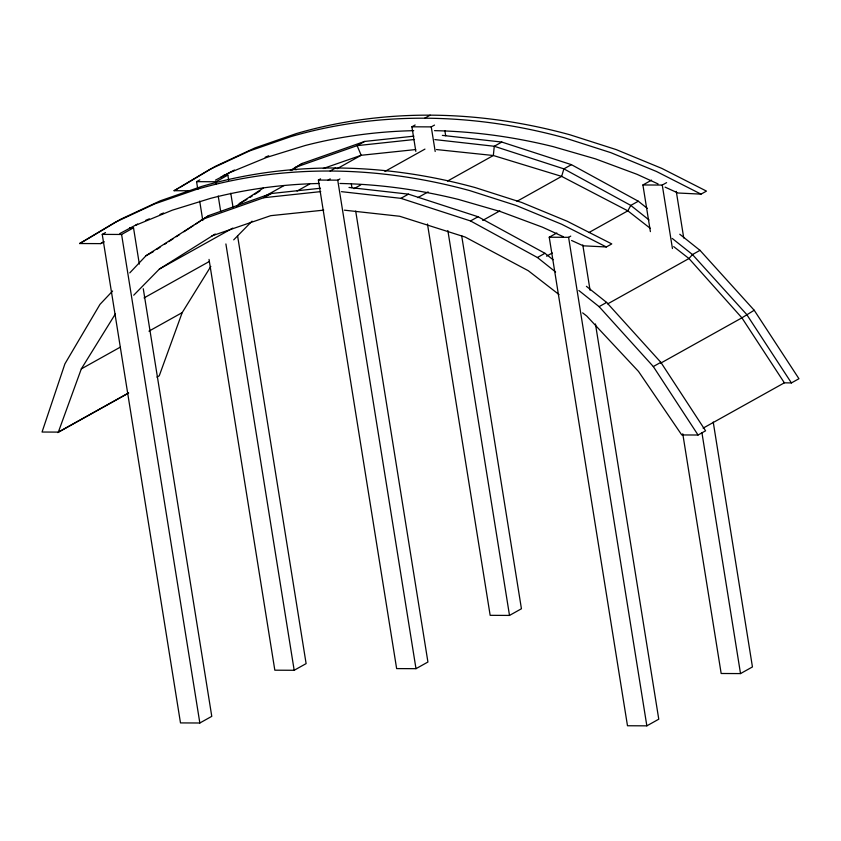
<?xml version="1.0" encoding="UTF-8"?>
<svg xmlns="http://www.w3.org/2000/svg" width="841" height="841" viewBox="0 0 841 841"><rect width="100%" height="100%" fill="white"/><g stroke="black" fill="none" stroke-linecap="round" stroke-linejoin="round"><path stroke-width="1.26" d="M112.62 291.007L99.984 304.368L64.904 363.869L42.05 432.032L58.344 432.106L81.304 368.905L115.385 313.903M210.828 266.418L182.192 312.61L159.243 375.822L156.952 377.094M129.766 272.894L146.019 255.717L208.82 215.527L271.286 193.514L320.526 188.247M236.668 206.497L239.38 203.638L263.222 188.111M133.719 295.212L159.401 269.046L215.233 233.998M233.703 239.853L252.048 221.162M156.804 249.399L160.053 247.286M164.384 244.458L166.55 243.049M168.726 241.64L173.057 238.812M176.305 236.699L179.554 234.586M183.895 231.759L193.651 225.409M195.816 224L200.147 221.172M202.313 219.764L208.82 215.527M290.313 170.471L302.182 163.448L364.658 141.435L413.888 136.158M250.166 197.32L252.332 195.911M254.497 194.492L259.922 190.97M291.343 170.502L293.509 169.094M295.675 167.674L302.182 163.448M103.99 241.861L100.605 243.627L79.601 243.533L115.249 222.266L154.891 203.827L196.521 189.393A673.673 542.077 60.8 0 1 330.135 171.028A673.673 542.077 60.8 0 1 469.835 190.634L516.153 205.477L561.767 224.295L606.329 246.96L611.775 243.922L567.202 221.257L521.599 202.439L475.281 187.606A673.673 542.077 60.8 0 0 335.58 167.99A673.673 542.077 60.8 0 0 201.956 186.355L160.326 200.799L120.683 219.228L86.15 239.832M189.856 190.781L174.087 190.707L209.756 169.44L249.409 151.002L291.06 136.568A674.167 542.477 60.8 0 1 424.726 118.203A674.167 542.477 60.8 0 1 564.479 137.808L610.818 152.652L656.443 171.469L701.026 194.134L706.472 191.107L661.878 168.431L616.253 149.614L569.925 134.781A674.167 542.477 60.8 0 0 430.171 115.164A674.167 542.477 60.8 0 0 296.495 133.53L254.855 147.974L215.191 166.402L179.532 187.68M79.601 243.533L85.036 240.494M174.087 190.707L178.439 188.279M197.824 189.435L196.573 181.656L199.832 179.848M143.275 288.726L211.774 716.343L199.843 722.997L180.489 722.913L102.245 234.387L105.493 232.568M100.605 243.627L103.864 241.809M196.573 181.656L215.927 181.751L227.858 175.096L228.689 180.279M102.245 234.387L121.598 234.471L133.519 227.816L139.333 264.106M146.019 255.717L153.546 251.522M239.38 203.638L246.918 199.433M264.684 196.363L284.132 185.514M201.283 219.732L263.759 197.719L271.286 193.514M364.658 141.435L357.12 145.64L294.644 167.643L296.021 169.882M330.135 171.017L335.58 167.979M424.726 118.192L430.171 115.154M415.843 151.422L411.901 126.802L415.16 124.983M297.083 191.033L309.677 184.011M337.146 168.684L361.178 155.28L415.706 149.551M355.69 211.07L427.922 662.025L415.99 668.679L396.637 668.595L318.382 180.058L320.558 178.849M159.401 269.046L232.778 228.111M328.064 180.1L330.229 178.891M411.901 126.802L431.254 126.886L434.513 125.078M318.382 180.058L337.735 180.153L339.911 178.944M144.053 297.914L209.398 261.446M353.998 188.678L360.863 184.852M384.905 171.448L424.957 149.099M81.304 368.905L120.284 347.154M148.952 331.165L182.192 312.61M341.467 191.664L400.905 198.339L408.442 194.145L478.056 216.747L544.947 253.299L553.042 259.743M647.412 208.463L638.308 201.22L571.428 164.668L501.804 142.055L494.266 146.26L434.829 139.585M417.809 197.646L428.111 191.895M447.559 181.046L493.341 155.511L561.641 176.389L627.838 210.839L650.251 228.332M58.344 432.106L128.284 393.094M57.745 432.6L128.694 393.02M400.905 198.339L470.529 220.952L478.056 216.747M571.428 164.668L563.89 168.873L561.641 176.389L517.005 201.293M482.681 220.437L499.848 210.86M595.46 323.964L658.766 719.192L646.845 725.846L627.491 725.751L549.236 237.225L556.826 232.989M650.387 231.622L642.913 184.967L651.586 180.132M549.236 237.225L568.59 237.32L570.755 236.111M642.913 184.967L662.266 185.062L666.608 182.634M470.529 220.952L537.41 257.504L544.947 253.299M638.308 201.22L630.782 205.414L627.838 210.839L588.931 232.547M546.587 256.169L552.306 252.973M578.881 290.523L599.097 306.639L606.634 302.434L660.847 362.334L705.588 430.813L698.051 435.018L681.757 434.944L638.508 371.438L586.745 316.037L582.634 312.863M703.108 428.153L784.359 382.823L791.413 382.928L798.95 378.723L754.209 310.255L699.996 250.345L692.469 254.55L688.968 258.534L607.717 303.864M599.097 306.639L653.31 366.539L660.847 362.334M754.209 310.255L741.899 317.845L660.648 363.175M209.031 259.406L274.828 670.193L294.182 670.277L306.113 663.623L237.614 235.995M427.47 223.99L490.156 615.328L509.509 615.423L521.431 608.758L461.656 235.564M682.766 433.767L721.168 673.494L740.522 673.588L752.443 666.934L713.221 422.024M119.79 233.577L137.64 224.032M220.868 177.125L234.418 170.029M215.422 180.163L230.098 172.468L266.849 157.351L305.115 145.535A677.383 545.052 60.8 0 1 413.698 130.67M265.178 157.235L268.731 155.774M145.766 220.31L149.32 218.849M159.99 214.455L163.543 212.994M135.59 225.293L172.321 210.176L210.565 198.36A676.879 544.653 60.8 0 1 319.107 183.485M323.343 168.484L361.178 155.28L357.12 145.64L414.129 139.532M211.795 235.911L270.718 215.674L323.753 210.134M263.759 197.719L320.757 191.611M223.99 175.075L227.858 175.096M129.651 227.795L133.519 227.816M701.026 194.134L677.962 192.999L665.094 187.133M606.329 246.96L583.276 245.824L571.586 240.484M436.447 149.551L493.341 155.511L494.266 146.26L563.89 168.873L630.782 205.414L648.979 219.921M344.39 210.176L399.685 216.263L465.189 237.067L528.285 270.718L559.044 294.571M442.366 135.38L501.804 142.055M348.994 187.459L408.442 194.145M658.082 183.927L637.036 174.318L595.386 158.844L553.283 146.66A677.383 545.052 60.8 0 0 434.534 130.649M563.407 236.752L542.361 227.144L500.731 211.669L458.639 199.485A676.879 544.653 60.8 0 0 339.943 183.475M673.683 246.613L688.968 258.534L741.899 317.845L784.359 382.823M679.77 234.24L699.996 250.345M672.243 238.445L692.469 254.55L746.682 314.46L791.413 382.928M586.408 286.318L606.634 302.434M537.41 257.504L555.617 272M653.31 366.539L698.051 435.018M676.269 191.359L683.744 238.014M662.266 185.062L672.443 248.558M701.909 432.558L740.522 673.588M582.802 244.92L590.067 290.271M568.59 237.32L646.845 725.846M444.847 130.597L445.677 135.779M431.254 126.886L435.196 151.506M447.864 230.56L509.509 615.423M351.328 183.864L351.948 187.753M337.735 180.153L415.99 668.679M230.77 193.23L233.052 207.485M215.927 181.751L216.347 184.337M218.218 196.006L220.699 211.554M225.893 243.943L294.182 670.277M199.695 201.094L202.807 220.531M121.598 234.471L199.843 722.997"/></g></svg>
